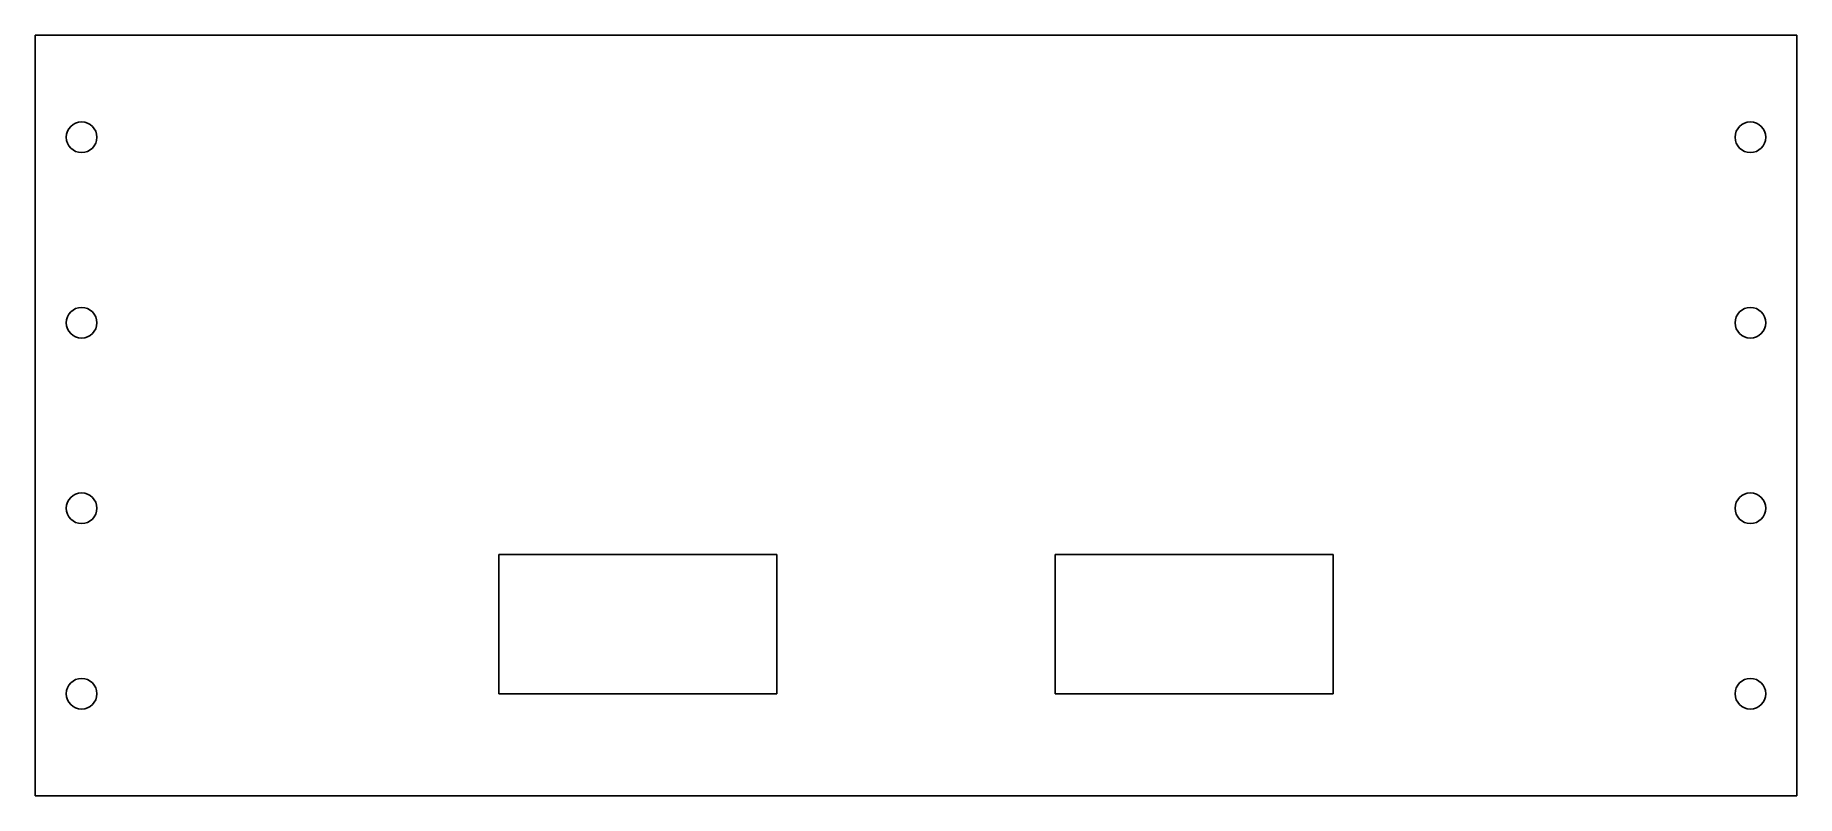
# Model space of a CAD drawing. Header units: millimetres. Extents: x -95 to 95, y -41 to 41.
import ezdxf

# ---------------------------------------------------------------- set-up
doc = ezdxf.new("R2010")
doc.units = ezdxf.units.MM
doc.layers.add('Body', color=7, linetype='CONTINUOUS')

msp = doc.modelspace()

# ---------------------------------------------------------------- linework, layer by layer
at = {"layer": 'Body'}
for p, q in [((-95, 41, -0.75), (-95, 41, 0.75)), ((-95, 41, -0.75), (-95, -41, -0.75)), ((-95, 41, 0.75), (-95, -41, 0.75)), ((-95, 41, -0.75), (-95, 41, 0.75)), ((95, 41, -0.75), (-95, 41, -0.75)), ((95, 41, 0.75), (-95, 41, 0.75)), ((-95, 41, -0.75), (-95, -41, -0.75)), ((95, 41, -0.75), (-95, 41, -0.75)), ((-95, 41, 0.75), (-95, -41, 0.75)), ((95, 41, 0.75), (-95, 41, 0.75)), ((95, 41, -0.75), (95, 41, 0.75)), ((95, -41, -0.75), (95, 41, -0.75)), ((95, -41, 0.75), (95, 41, 0.75)), ((95, 41, -0.75), (95, 41, 0.75)), ((95, -41, -0.75), (95, 41, -0.75)), ((95, -41, 0.75), (95, 41, 0.75)), ((-88.35, 30, -0.75), (-88.35, 30, 0.75)), ((-88.35, 30, -0.75), (-88.35, 30, 0.75)), ((91.65, 30, -0.75), (91.65, 30, 0.75)), ((91.65, 30, -0.75), (91.65, 30, 0.75)), ((-88.35, 10, -0.75), (-88.35, 10, 0.75)), ((-88.35, 10, -0.75), (-88.35, 10, 0.75)), ((91.65, 10, -0.75), (91.65, 10, 0.75)), ((91.65, 10, -0.75), (91.65, 10, 0.75)), ((-88.35, -10, -0.75), (-88.35, -10, 0.75)), ((-88.35, -10, -0.75), (-88.35, -10, 0.75)), ((91.65, -10, -0.75), (91.65, -10, 0.75)), ((91.65, -10, -0.75), (91.65, -10, 0.75)), ((-45, -15, -0.75), (-45, -30, -0.75)), ((-15, -15, -0.75), (-45, -15, -0.75)), ((-45, -15, 0.75), (-45, -30, 0.75)), ((-15, -15, 0.75), (-45, -15, 0.75)), ((-45, -15, 0.75), (-45, -30, 0.75)), ((-45, -15, -0.75), (-45, -30, -0.75)), ((-45, -15, 0.75), (-45, -15, -0.75)), ((-15, -15, 0.75), (-45, -15, 0.75)), ((-45, -15, 0.75), (-45, -15, -0.75)), ((-15, -15, -0.75), (-45, -15, -0.75)), ((-15, -30, -0.75), (-15, -15, -0.75)), ((-15, -30, 0.75), (-15, -15, 0.75)), ((-15, -30, 0.75), (-15, -15, 0.75)), ((-15, -15, 0.75), (-15, -15, -0.75)), ((-15, -30, -0.75), (-15, -15, -0.75)), ((-15, -15, 0.75), (-15, -15, -0.75)), ((15, -15, -0.75), (45, -15, -0.75)), ((15, -30, -0.75), (15, -15, -0.75)), ((15, -15, 0.75), (45, -15, 0.75)), ((15, -30, 0.75), (15, -15, 0.75)), ((15, -15, 0.75), (45, -15, 0.75)), ((15, -15, -0.75), (45, -15, -0.75)), ((15, -15, 0.75), (15, -15, -0.75)), ((15, -30, 0.75), (15, -15, 0.75)), ((15, -15, 0.75), (15, -15, -0.75)), ((15, -30, -0.75), (15, -15, -0.75)), ((45, -15, -0.75), (45, -30, -0.75)), ((45, -15, 0.75), (45, -30, 0.75)), ((45, -15, 0.75), (45, -15, -0.75)), ((45, -15, 0.75), (45, -30, 0.75)), ((45, -15, -0.75), (45, -30, -0.75)), ((45, -15, 0.75), (45, -15, -0.75)), ((-88.35, -30, -0.75), (-88.35, -30, 0.75)), ((-88.35, -30, -0.75), (-88.35, -30, 0.75)), ((-45, -30, -0.75), (-15, -30, -0.75)), ((-45, -30, 0.75), (-15, -30, 0.75)), ((-45, -30, 0.75), (-45, -30, -0.75)), ((-45, -30, 0.75), (-15, -30, 0.75)), ((-45, -30, -0.75), (-15, -30, -0.75)), ((-45, -30, 0.75), (-45, -30, -0.75)), ((-15, -30, 0.75), (-15, -30, -0.75)), ((-15, -30, 0.75), (-15, -30, -0.75)), ((45, -30, -0.75), (15, -30, -0.75)), ((45, -30, 0.75), (15, -30, 0.75)), ((15, -30, 0.75), (15, -30, -0.75)), ((45, -30, 0.75), (15, -30, 0.75)), ((15, -30, 0.75), (15, -30, -0.75)), ((45, -30, -0.75), (15, -30, -0.75)), ((45, -30, 0.75), (45, -30, -0.75)), ((45, -30, 0.75), (45, -30, -0.75)), ((91.65, -30, -0.75), (91.65, -30, 0.75)), ((91.65, -30, -0.75), (91.65, -30, 0.75)), ((-95, -41, -0.75), (-95, -41, 0.75)), ((-95, -41, -0.75), (-95, -41, 0.75)), ((-95, -41, -0.75), (95, -41, -0.75)), ((-95, -41, 0.75), (95, -41, 0.75)), ((-95, -41, -0.75), (95, -41, -0.75)), ((-95, -41, 0.75), (95, -41, 0.75)), ((95, -41, -0.75), (95, -41, 0.75)), ((95, -41, -0.75), (95, -41, 0.75))]:
    msp.add_line(p, q, dxfattribs=at)
for centre in [(-90, 30, -0.75), (-90, 30, 0.75), (-90, 30, -0.75), (-90, 30, 0.75), (90, 30, -0.75), (90, 30, 0.75), (90, 30, -0.75), (90, 30, 0.75), (-90, 10, -0.75), (-90, 10, 0.75), (-90, 10, -0.75), (-90, 10, 0.75), (90, 10, -0.75), (90, 10, 0.75), (90, 10, -0.75), (90, 10, 0.75), (-90, -10, -0.75), (-90, -10, 0.75), (-90, -10, -0.75), (-90, -10, 0.75), (90, -10, -0.75), (90, -10, 0.75), (90, -10, -0.75), (90, -10, 0.75), (-90, -30, -0.75), (-90, -30, 0.75), (-90, -30, -0.75), (-90, -30, 0.75), (90, -30, -0.75), (90, -30, 0.75), (90, -30, -0.75), (90, -30, 0.75)]:
    msp.add_circle(centre, 1.65, dxfattribs=at)

doc.saveas('drawing.dxf')
